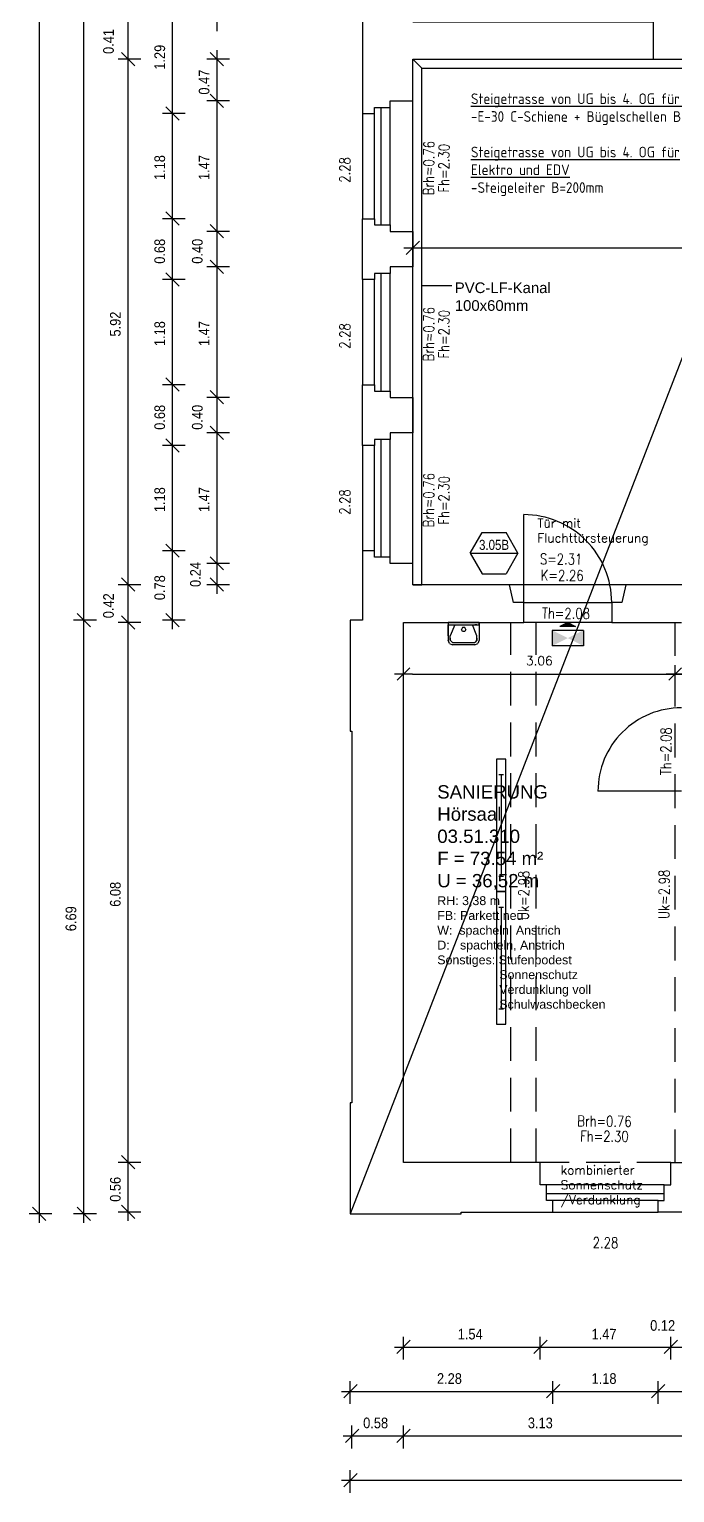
# Model space of a CAD drawing. Header units: metres. Extents: x -364 to -248, y 1030 to 1089.
# Drawn here: x -364.06 to -356.79, y 1048.3 to 1064.79 of the extents above; entities that cross this region are included whole.
import ezdxf
from ezdxf.enums import TextEntityAlignment as Align

# ---------------------------------------------------------------- set-up
doc = ezdxf.new("R2010")
doc.units = ezdxf.units.M
doc.header["$LTSCALE"] = 0.03
for name, pattern in [('AUSGEZOGEN', [0]), ('DOT', [0]), ('STRICHLINIE', [19.05, 12.7, -6.35])]:
    doc.linetypes.add(name, pattern=pattern)
doc.layers.get('0').update_dxf_attribs({"linetype": 'CONTINUOUS'})
doc.layers.get('Defpoints').update_dxf_attribs({"linetype": 'CONTINUOUS'})
for name, color, linetype in [('A_abriss', 44, '_ABBRUCH'), ('A_ansicht', 9, 'CONTINUOUS'), ('A_Bemaßung', 2, 'CONTINUOUS'), ('A_BRANDSCHUTZ', 10, 'CONTINUOUS'), ('A_EINFÜGEPUNKT', 2, 'CONTINUOUS'), ('A_Elektro', 1, 'CONTINUOUS'), ('A_fenster', 7, 'CONTINUOUS'), ('A_höhen', 3, 'CONTINUOUS'), ('A_NR_TÜR', 1, 'CONTINUOUS'), ('A_text', 5, 'CONTINUOUS'), ('A_Tuernummern', 1, 'CONTINUOUS'), ('A_TXT-TUER', 1, 'CONTINUOUS'), ('A_türen', 9, 'CONTINUOUS'), ('A_verdeckt', 8, 'STRICHLINIE'), ('A_wände', 6, 'CONTINUOUS'), ('CKBB0002', 4, 'CONTINUOUS'), ('CKMA0002', 2, 'CONTINUOUS'), ('E__LEUCHTEN', 6, 'AUSGEZOGEN'), ('E__VERSYS', 2, 'AUSGEZOGEN')]:
    doc.layers.add(name, color=color, linetype=linetype)
doc.styles.add('arial-n', font='ARIALN.TTF')
doc.styles.add('BOLDSIMP_FNT', font='TXT', dxfattribs={"height": 1})
doc.styles.add('ISO9', font='iso8.shx', dxfattribs={"height": 0.12})
doc.styles.add('NORM', font='simplex.shx', dxfattribs={"width": 0.7, "bigfont": 'bigfont.shx'})
doc.styles.add('PITSIMP8', font='PITSIMP8.SHX')
doc.styles.add('SIMPLEX', font='simplex.shx', dxfattribs={"height": 0.1})
doc.styles.get("Standard").update_dxf_attribs({"font": 'ARIAL.TTF', "height": 1})
doc.linetypes.add('_ABBRUCH', pattern='A,25,[101,cadkon.shx,S=3.5,R=0,X=0,Y=0],25', length=50)
doc.dimstyles.get("Standard").update_dxf_attribs({"dimtxt": 0.1, "dimasz": 0.1, "dimexe": 0.1, "dimexo": 0, "dimgap": 0.1, "dimtad": 1, "dimdec": 4, "dimrnd": 0.0025, "dimzin": 0, "dimdsep": 46, "dimtxsty": 'SIMPLEX', "dimblk": 'DIMCROSS', "dimblk1": 'DIMCROSS', "dimblk2": 'DIMCROSS', "dimsah": 1, "dimcen": 2.5, "dimdle": 0.05, "dimclrd": 1, "dimclre": 1, "dimclrt": 6, "dimadec": 0, "dimazin": 0, "dimtfac": 1, "dimtdec": 4, "dimtmove": 2, "dimatfit": 3, "dimfxl": 1, "dimtvp": 1, "dimtolj": 1, "dimtzin": 0, "dimarcsym": 0})

# ---------------------------------------------------------------- blocks, each defined once
blk = doc.blocks.new('SLASH1')
at = {"layer": 'A_Bemaßung', "color": 2, "linetype": 'Continuous'}
for p, q in [((0.07663, 0.07663), (-0.07319, -0.07319)), ((0, -0.14068), (0, 0.11466))]:
    blk.add_line(p, q, dxfattribs=at)
blk = doc.blocks.new('CA0300B2$')
at = {"color": 0, "linetype": 'AUSGEZOGEN'}
for p, q in [((0.175, 0), (-0.175, 0)), ((-0.175, 0), (-0.175, -0.025)), ((-0.175, 0), (-0.175, -0.2)), ((0.175, -0.025), (0.175, 0)), ((0.175, 0), (0.175, -0.2)), ((-0.175, -0.025), (-0.1, -0.025)), ((-0.175, -0.15), (-0.175, -0.025)), ((-0.175, -0.025), (0.175, -0.025)), ((-0.175, -0.15), (-0.175, -0.2)), ((-0.1, -0.025), (-0.15, -0.15)), ((-0.15, -0.175), (-0.15, -0.15)), ((-0.15, -0.2), (-0.15, -0.15)), ((-0.1, -0.025), (0.1, -0.025)), ((-0.013, -0.057), (-0.025, -0.079)), ((-0.013, -0.1), (-0.025, -0.079)), ((0.012, -0.057), (-0.013, -0.057)), ((0.012, -0.1), (-0.013, -0.1)), ((0.025, -0.079), (0.012, -0.057)), ((0.025, -0.079), (0.012, -0.1)), ((0.15, -0.15), (0.1, -0.025)), ((0.1, -0.025), (0.175, -0.025)), ((0.15, -0.025), (0.125, -0.025)), ((0.15, -0.175), (0.15, -0.15)), ((0.15, -0.2), (0.15, -0.15)), ((0.175, -0.025), (0.175, -0.15)), ((0.175, -0.15), (0.175, -0.2)), ((-0.16, -0.235), (-0.175, -0.2)), ((-0.175, -0.2), (-0.175, -0.2)), ((-0.16, -0.235), (-0.125, -0.25)), ((-0.15, -0.175), (-0.15, -0.2)), ((-0.15, -0.2), (-0.125, -0.225)), ((-0.125, -0.225), (0.125, -0.225)), ((0.125, -0.25), (-0.125, -0.25)), ((-0.125, -0.25), (-0.125, -0.25)), ((0.15, -0.2), (0.125, -0.225)), ((0.125, -0.25), (0.16, -0.235)), ((0.15, -0.175), (0.15, -0.2)), ((0.175, -0.2), (0.16, -0.235))]:
    blk.add_line(p, q, dxfattribs=at)
blk = doc.blocks.new('Tür-Nr')
at = {"layer": 'A_NR_TÜR'}
for p, q in [((-0.057, -108.865), (0.077, -108.632)), ((0.077, -108.632), (0.347, -108.632)), ((0.481, -108.865), (0.347, -108.632)), ((-0.057, -108.865), (0.481, -108.865)), ((-0.057, -108.865), (0.077, -109.098)), ((0.481, -108.865), (0.347, -109.098)), ((0.077, -109.098), (0.347, -109.098))]:
    blk.add_line(p, q, dxfattribs=at)
at = {"layer": 'A_TXT-TUER', "style": 'arial-n', "flags": 4}
blk.add_attdef('TÜR-NR.', text='', height=0.113, dxfattribs=at).set_placement((0.211, -108.772), align=Align.MIDDLE_CENTER)
at = {"layer": 'A_TXT-TUER', "style": 'NORM', "width": 0.7}
for tag, flags, p in [('BRANDSCHUTZ', 4, (0.229, -108.981)), ('DIN', 5, (0.214, -109.198)), ('ABMESSUNG', 5, (0.214, -109.333)), ('MATERIAL', 5, (0.214, -109.467)), ('WANDART', 5, (0.214, -109.601)), ('ZARGE', 5, (0.214, -109.736)), ('SCHLOSS', 5, (0.214, -109.87)), ('BESCHLÄGE', 5, (0.214, -110.005)), ('SONSTIGES', 5, (0.214, -110.139))]:
    blk.add_attdef(tag, text='', height=0.0784, dxfattribs=dict(at, flags=flags)).set_placement(p, align=Align.MIDDLE_CENTER)
blk = doc.blocks.new('DIMCROSS')
at = {"color": 0, "linetype": 'ByBlock'}
blk.add_line((-1, 0), (1, 0), dxfattribs=at)
at = {"linetype": 'ByBlock'}
blk.add_line((-0.707107, -0.707107), (0.707107, 0.707107), dxfattribs=at)
blk = doc.blocks.new('*D88')
at = {"layer": 'CKMA0002', "color": 1, "linetype": 'Continuous', "lineweight": -2}
for p, q in [((-359.843, 1057.425), (-359.843, 1057.625)), ((-359.743, 1057.525), (-356.883, 1057.525)), ((-356.783, 1057.475), (-356.783, 1057.625))]:
    blk.add_line(p, q, dxfattribs=at)
at = {"layer": 'Defpoints', "color": 0, "linetype": 'Continuous'}
for p in [(-356.783, 1057.525), (-359.843, 1055.57), (-356.783, 1055.62)]:
    blk.add_point(p, dxfattribs=at)
at = {"layer": 'CKMA0002', "color": 1, "linetype": 'Continuous', "lineweight": -2, "xscale": 0.1, "yscale": 0.1, "zscale": 0.1, "rotation": 180}
blk.add_blockref('DIMCROSS', (-359.843, 1057.525), dxfattribs=at)
at = {"layer": 'CKMA0002', "color": 1, "linetype": 'Continuous', "lineweight": -2, "xscale": 0.1, "yscale": 0.1, "zscale": 0.1}
blk.add_blockref('DIMCROSS', (-356.783, 1057.525), dxfattribs=at)
at = {"layer": 'CKMA0002', "color": 3, "linetype": 'Continuous', "insert": (-358.313, 1057.675), "char_height": 0.1, "attachment_point": 5, "style": 'SIMPLEX'}
blk.add_mtext('\\A1;3.06{\\A1\\H0.7x\\S;}', dxfattribs=at)
blk = doc.blocks.new('*D89')
at = {"layer": 'CKMA0002', "color": 1, "linetype": 'Continuous', "lineweight": -2}
for p, q in [((-356.683, 1057.525), (-355.983, 1057.525)), ((-355.883, 1057.475), (-355.883, 1057.625))]:
    blk.add_line(p, q, dxfattribs=at)
at = {"layer": 'Defpoints', "color": 0, "linetype": 'Continuous'}
for p in [(-355.883, 1057.525), (-355.883, 1057.27), (-356.783, 1055.62)]:
    blk.add_point(p, dxfattribs=at)
at = {"layer": 'CKMA0002', "color": 1, "linetype": 'Continuous', "lineweight": -2, "xscale": 0.1, "yscale": 0.1, "zscale": 0.1, "rotation": 180}
blk.add_blockref('DIMCROSS', (-356.783, 1057.525), dxfattribs=at)
at = {"layer": 'CKMA0002', "color": 1, "linetype": 'Continuous', "lineweight": -2, "xscale": 0.1, "yscale": 0.1, "zscale": 0.1}
blk.add_blockref('DIMCROSS', (-355.883, 1057.525), dxfattribs=at)
at = {"layer": 'CKMA0002', "color": 3, "linetype": 'Continuous', "insert": (-356.333, 1057.675), "char_height": 0.1, "attachment_point": 5, "style": 'SIMPLEX'}
blk.add_mtext('\\A1;90{\\A1\\H0.7x\\S;}', dxfattribs=at)
blk = doc.blocks.new('A$C70D86C85')
at = {"layer": 'E__VERSYS', "color": 3, "linetype": 'Continuous'}
for p, q in [((0.705, 13.004), (0.805, 12.904)), ((0.705, 7.085), (0.705, 13.004)), ((0.705, 13.004), (5.44, 13.004)), ((0.805, 7.085), (0.805, 12.904)), ((0.805, 12.904), (5.54, 12.904)), ((0.705, 7.085), (0.805, 7.085))]:
    blk.add_line(p, q, dxfattribs=at)
at = {"layer": 'E__VERSYS', "color": 7, "linetype": 'Continuous', "ltscale": 5}
blk.add_line((1.144, 10.45), (0.805, 10.45), dxfattribs=at)
at = {"layer": 'E__VERSYS', "color": 7, "insert": (1.178, 10.168), "char_height": 0.12, "attachment_point": 7}
blk.add_mtext('PVC-LF-Kanal\\P100x60mm ', dxfattribs=at)
blk = doc.blocks.new('A$C7E8237D9')
at = {"layer": 'E__VERSYS', "color": 7, "insert": (1.36, 11.462), "char_height": 0.12, "attachment_point": 7, "style": 'ISO9'}
blk.add_mtext('{\\LSteigetrasse von UG bis 4. OG für SIB\\P}-E-30 C-Schiene + Bügelschellen B=200mm \\P\\P{\\LSteigetrasse von UG bis 4. OG für  \\PElektro und EDV\\P}-Steigeleiter B=200mm', dxfattribs=at)
blk = doc.blocks.new('PU1')
at = {"color": 3}
for p, q in [((-119, -55), (-119, 70)), ((-119, 70), (131, 70)), ((131, -55), (131, 70)), ((-119, -55), (131, -55)), ((-56, -87), (69, -87)), ((6, -118), (-56, -87)), ((6, -118), (69, -87))]:
    blk.add_line(p, q, dxfattribs=at)
for points in [[(-119, 70), (-119, -55), (131, -55), (131, 70)], [(69, -87), (-56, -87), (6, -118)]]:
    blk.add_solid(points, dxfattribs=at)
blk = doc.blocks.new('2DEL_458')
for p, q in [((-0.384, -0.236), (-0.384, 0.236)), ((0.384, -0.236), (0.384, 0.236)), ((-0.384, 0), (0.384, 0))]:
    blk.add_line(p, q)
blk.add_lwpolyline([(-0.5, -0.5), (0.5, -0.5), (0.5, 0.5), (-0.5, 0.5)], close=True)
at = {"style": 'PITSIMP8', "flags": 9}
for tag, p in [('RAUM/GRUPPE', (-0.03, 0.159)), ('BEZEICHNUNG', (-0.03, 0.179)), ('POS.NR.G-LV', (-0.03, 0.139)), ('FABRIKAT', (-0.03, 0.119)), ('VOLUMENSTROM', (-0.03, 0.039)), ('DRUCK/-STUFE', (-0.03, 0.019)), ('ANSCHLUSS', (-0.03, -0.001)), ('KENNUNG', (-0.03, 0.079)), ('LEISTUNG', (-0.03, 0.059)), ('TYP', (-0.03, 0.099)), ('TEMPERATUR', (-0.03, -0.061)), ('SCHUTZART', (-0.03, -0.101)), ('DREHZAHL', (-0.03, -0.081)), ('GROESSE', (-0.03, -0.021)), ('DN', (-0.03, -0.041)), ('SPANNUNG/FREQUENZ', (-0.03, -0.121)), ('GEWICHT', (-0.03, -0.141)), ('FREI', (-0.03, -0.161)), ('FREI', (-0.03, -0.181)), ('FREI', (-0.03, -0.201))]:
    blk.add_attdef(tag, text='', height=0.01, dxfattribs=at).set_placement(p, align=Align.MIDDLE)

msp = doc.modelspace()

# ---------------------------------------------------------------- linework, layer by layer
at = {"layer": 'A_abriss', "ltscale": 0.3}
msp.add_line((-356.71302, 1056.20497), (-357.65293, 1056.20496), dxfattribs=at)
msp.add_arc((-356.71302, 1056.20497), 0.93994, 89.999393, 180.000604, dxfattribs=at)
at = {"layer": 'A_ansicht', "color": 9, "linetype": 'Continuous'}
for p, q in [((-359.99279, 1062.58207), (-359.99279, 1063.90698)), ((-360.3028, 1063.83699), (-360.3028, 1062.65207)), ((-360.30281, 1061.9671), (-360.30279, 1060.78217)), ((-359.9928, 1060.71218), (-359.99279, 1062.0371)), ((-359.99281, 1058.84228), (-359.99279, 1060.16723)), ((-360.3028, 1060.09722), (-360.30279, 1058.91229)), ((-356.90547, 1051.77024), (-358.23038, 1051.77024)), ((-358.16041, 1051.46522), (-356.97548, 1051.46523))]:
    msp.add_line(p, q, dxfattribs=at)
at = {"layer": 'A_Bemaßung', "linetype": 'Continuous'}
for p, q in [((-363.9428, 1051.3452), (-363.94279, 1085.74022)), ((-363.44279, 1051.3452), (-363.4428, 1085.74022)), ((-362.94281, 1051.36523), (-362.9428, 1085.72023)), ((-362.4428, 1058.03022), (-362.4428, 1079.05522)), ((-361.9428, 1064.76443), (-361.9428, 1072.26397)), ((-361.94279, 1058.42981), (-361.9428, 1064.54945)), ((-359.83781, 1062.32421), (-350.29339, 1062.32421)), ((-359.94281, 1049.94521), (-356.613, 1049.94522)), ((-360.54279, 1049.4452), (-347.0878, 1049.4452)), ((-360.5228, 1048.94521), (-347.10779, 1048.9452)), ((-360.54279, 1048.44521), (-347.08781, 1048.44522))]:
    msp.add_line(p, q, dxfattribs=at)
at = {"layer": 'A_EINFÜGEPUNKT', "color": 1}
msp.add_line((-347.18781, 1085.64023), (-360.44279, 1051.44521), dxfattribs=at)
at = {"layer": 'A_fenster', "linetype": 'Continuous'}
for p, q in [((-360.09278, 1062.58207), (-360.0928, 1063.90699)), ((-360.16778, 1062.65206), (-360.16778, 1063.83698)), ((-360.1678, 1060.78217), (-360.16778, 1061.96711)), ((-360.09278, 1060.71219), (-360.09278, 1062.0371)), ((-360.0928, 1058.84229), (-360.09278, 1060.16722)), ((-360.16778, 1058.91229), (-360.16778, 1060.09722)), ((-356.90548, 1051.67025), (-358.23038, 1051.67025)), ((-356.97549, 1051.59524), (-358.1604, 1051.59524))]:
    msp.add_line(p, q, dxfattribs=at)
at = {"layer": 'A_türen', "linetype": 'Continuous'}
msp.add_line((-357.02799, 1064.44943), (-356.01803, 1064.44945), dxfattribs=at)
at = {"layer": 'A_türen'}
for q in [(-358.48789, 1059.31976), (-357.49797, 1058.32982)]:
    msp.add_line((-358.48789, 1058.32982), q, dxfattribs=at)
msp.add_arc((-358.48789, 1058.32982), 0.98994, 0, 90.000003, dxfattribs=at)
at = {"layer": 'A_verdeckt'}
for p, q in [((-359.73781, 1062.50958), (-359.73782, 1063.97949)), ((-359.73782, 1060.63969), (-359.73781, 1062.10959)), ((-359.73782, 1058.76981), (-359.73781, 1060.23971)), ((-358.63286, 1052.02521), (-358.63288, 1058.10485)), ((-358.34789, 1052.02521), (-358.3479, 1058.10485)), ((-356.78799, 1058.10984), (-356.78799, 1052.03021)), ((-356.83299, 1052.0252), (-358.30289, 1052.02521))]:
    msp.add_line(p, q, dxfattribs=at)
at = {"layer": 'A_wände'}
for p, q in [((-357.33795, 1058.52981), (-358.64789, 1058.52981)), ((-357.49795, 1058.10484), (-358.48789, 1058.10484))]:
    msp.add_line(p, q, dxfattribs=at)
at = {"layer": 'A_wände', "linetype": 'Continuous'}
for p, q in [((-357.33796, 1058.52982), (-357.38296, 1058.32983)), ((-350.39339, 1058.52982), (-357.33796, 1058.52982)), ((-357.38296, 1058.32983), (-357.49796, 1058.32983)), ((-357.49796, 1058.32983), (-357.49795, 1058.10484)), ((-357.49795, 1058.10484), (-356.713, 1058.10485)), ((-356.83298, 1051.77025), (-356.83298, 1052.02521)), ((-356.83298, 1052.0252), (-356.55302, 1052.02521)), ((-356.90548, 1051.59526), (-356.90547, 1051.77025)), ((-356.90547, 1051.77025), (-356.83298, 1051.77025)), ((-356.97548, 1051.59525), (-356.90548, 1051.59526)), ((-356.97548, 1051.46523), (-356.97548, 1051.59525)), ((-356.25052, 1051.46523), (-356.97548, 1051.46523))]:
    msp.add_line(p, q, dxfattribs=at)
for points in [[(-359.73782, 1064.44945), (-357.02799, 1064.44945), (-357.02798, 1064.86444), (-359.73281, 1064.86444), (-359.73282, 1064.98943), (-359.9878, 1064.98943), (-359.98779, 1065.06193), (-360.16278, 1065.06193), (-360.16279, 1065.13192), (-360.30279, 1065.13192), (-360.3028, 1063.83699), (-360.16778, 1063.83699), (-360.16778, 1063.90699), (-359.99279, 1063.90699), (-359.99279, 1063.97949), (-359.73783, 1063.97949), (-359.73782, 1064.44945)], [(-360.30279, 1061.96711), (-360.3028, 1062.65207), (-360.16778, 1062.65207), (-360.16779, 1062.58207), (-359.99279, 1062.58207), (-359.99281, 1062.50958), (-359.73781, 1062.50958), (-359.73781, 1062.1096), (-359.9928, 1062.1096), (-359.99279, 1062.03711), (-360.16779, 1062.03711), (-360.16778, 1061.96711), (-360.30279, 1061.96711)], [(-359.99279, 1060.71219), (-359.99279, 1060.63969), (-359.73782, 1060.63969), (-359.73781, 1060.23972), (-359.99279, 1060.23972), (-359.99279, 1060.16723), (-360.16778, 1060.16721), (-360.16778, 1060.09723), (-360.30279, 1060.09723), (-360.3028, 1060.78218), (-360.16779, 1060.78218), (-360.16778, 1060.71218), (-359.99279, 1060.71219)], [(-358.30289, 1051.77024), (-358.30289, 1052.02522), (-359.8428, 1052.02522), (-359.84279, 1058.10485), (-358.4879, 1058.10485), (-358.48789, 1058.32983), (-358.60289, 1058.32983), (-358.64788, 1058.52982), (-359.73782, 1058.52982), (-359.73781, 1058.76981), (-359.99279, 1058.76981), (-359.9928, 1058.84229), (-360.1678, 1058.84229), (-360.16778, 1058.91229), (-360.3028, 1058.9123), (-360.3028, 1058.13022), (-360.4428, 1058.13022), (-360.4428, 1056.88022), (-360.42279, 1056.88021), (-360.4228, 1052.69522), (-360.4428, 1052.69521), (-360.44279, 1051.44521), (-359.1928, 1051.44522), (-359.19279, 1051.46523), (-358.16041, 1051.46523), (-358.1604, 1051.59525), (-358.23039, 1051.59525), (-358.23039, 1051.77025), (-358.30289, 1051.77024)]]:
    msp.add_lwpolyline(points, dxfattribs=at)

# ---------------------------------------------------------------- block references
at = {"layer": 'A_Bemaßung', "color": 7, "rotation": 90}
for p in [(-362.94279, 1064.44945), (-361.9428, 1064.44945), (-361.9428, 1063.97949), (-362.4428, 1063.83698), (-362.4428, 1062.65207), (-361.94281, 1062.50957), (-361.9428, 1062.10958), (-362.4428, 1061.9671), (-362.4428, 1060.78217), (-361.9428, 1060.63969), (-361.94281, 1060.23971), (-362.4428, 1060.09724), (-362.4428, 1058.9123), (-361.94279, 1058.7698), (-362.9428, 1058.52982), (-361.9428, 1058.52981), (-363.4428, 1058.13021), (-362.9428, 1058.10485), (-362.44281, 1058.13021), (-362.9428, 1052.02521), (-362.94281, 1051.46523), (-363.9428, 1051.4452), (-363.4428, 1051.4452)]:
    msp.add_blockref('SLASH1', p, dxfattribs=at)
at = {"layer": 'A_Bemaßung', "color": 7, "yscale": 0.999999}
for p in [(-359.7378, 1062.32421), (-359.84279, 1049.9452), (-358.30289, 1049.9452), (-356.83298, 1049.94521), (-360.4428, 1049.44521), (-358.16042, 1049.4452), (-356.97548, 1049.44521), (-360.4228, 1048.9452), (-359.8428, 1048.94521), (-360.44279, 1048.44521)]:
    msp.add_blockref('SLASH1', p, dxfattribs=at)
at = {"layer": 'A_Elektro', "linetype": 'Continuous'}
for name in ['A$C7E8237D9', 'A$C70D86C85']:
    msp.add_blockref(name, (-360.44279, 1051.44521), dxfattribs=at)
at = {"layer": 'A_Tuernummern'}
ref = msp.add_blockref('Tür-Nr', (-359.0343, 1167.75207), dxfattribs=at)
ref.add_attrib('TÜR-NR.', '3.05B', dxfattribs={"layer": 'A_TXT-TUER', "height": 0.112896, "style": 'arial-n'}).set_placement((-358.82295, 1058.97973), align=Align.MIDDLE_CENTER)
at = {"layer": 'CKBB0002', "color": 8, "linetype": 'Continuous'}
msp.add_blockref('CA0300B2$', (-359.16535, 1058.10485), dxfattribs=at)
at = {"layer": 'E__LEUCHTEN', "xscale": 0.001400526189172524, "yscale": 0.001400526190082019, "zscale": 0.00140052619, "rotation": 180}
msp.add_blockref('PU1', (-357.98394, 1057.93979), dxfattribs=at)
at = {"layer": 'E__LEUCHTEN', "color": 1, "linetype": 'Continuous', "xscale": 1.492817826499959, "yscale": 0.1054861807999714, "zscale": 1.4928178265, "rotation": 270}
for p in [(-358.7428, 1055.82064), (-358.7428, 1054.32782)]:
    msp.add_blockref('2DEL_458', p, dxfattribs=at)

# ---------------------------------------------------------------- texts
at = {"layer": 'A_abriss', "ltscale": 0.3, "style": 'SIMPLEX', "width": 0.8}
msp.add_text('Th=2.08', height=0.12, rotation=89.5, dxfattribs=at).set_placement((-356.88712, 1056.65599), align=Align.MIDDLE_CENTER)
at = {"layer": 'A_Bemaßung', "color": 7, "linetype": 'Continuous', "style": 'BOLDSIMP_FNT', "width": 0.9}
for s, p in [('0.41', (-363.0696, 1064.5078)), ('5.92', (-362.9928, 1061.32506)), ('0.42', (-363.06961, 1058.15276)), ('6.08', (-362.9928, 1054.90302)), ('6.69', (-363.49279, 1054.62828)), ('0.56', (-362.99281, 1051.58064))]:
    msp.add_text(s, height=0.12, rotation=89.8, dxfattribs=at).set_placement(p, align=Align.BOTTOM_LEFT)
at = {"layer": 'A_Bemaßung', "color": 7, "linetype": 'DOT', "style": 'BOLDSIMP_FNT', "width": 0.9}
for s, rotation, p in [('1.29', 89.8, (-362.4928, 1064.33016)), ('0.47', 89.8, (-361.99279, 1064.0499)), ('1.18', 89.8, (-362.4928, 1063.08767)), ('1.47', 89.8, (-361.9928, 1063.08765)), ('0.68', 89.8, (-362.4928, 1062.14502)), ('0.40', 89.8, (-362.0696, 1062.14501)), ('1.18', 89.8, (-362.49281, 1061.21778)), ('1.47', 89.8, (-361.9928, 1061.21778)), ('0.68', 89.8, (-362.4928, 1060.27513)), ('0.40', 89.8, (-362.0696, 1060.27512)), ('1.18', 89.8, (-362.49281, 1059.34789)), ('1.47', 89.8, (-361.9928, 1059.3479)), ('0.24', 89.8, (-362.09032, 1058.50478)), ('0.78', 89.8, (-362.4928, 1058.35669)), ('0.12', 359.8, (-357.06482, 1050.09273)), ('1.54', 359.8, (-359.23226, 1049.99521)), ('1.47', 359.8, (-357.72478, 1049.9952)), ('2.28', 359.8, (-359.46618, 1049.49519)), ('1.18', 359.8, (-357.72479, 1049.49521)), ('0.58', 359.8, (-360.29737, 1048.9952)), ('3.13', 359.8, (-358.44247, 1048.9952))]:
    msp.add_text(s, height=0.12, rotation=rotation, dxfattribs=at).set_placement(p, align=Align.BOTTOM_LEFT)
at = {"layer": 'A_BRANDSCHUTZ', "linetype": 'Continuous', "insert": (-358.33396, 1059.2744), "char_height": 0.1, "width": 1.2641, "attachment_point": 1, "style": 'SIMPLEX'}
msp.add_mtext('Tür mit Fluchttürsteuerung', dxfattribs=at)
at = {"layer": 'A_höhen', "linetype": 'Continuous', "style": 'SIMPLEX', "width": 0.8}
for s, rotation, p in [('Brh=0.76', 89.5, (-359.55806, 1063.22189)), ('Fh=2.30', 89.5, (-359.38805, 1063.22189)), ('2.28', 89.5, (-360.50322, 1063.20165)), ('Brh=0.76', 89.5, (-359.55804, 1061.35201)), ('Fh=2.30', 89.5, (-359.38807, 1061.35201)), ('2.28', 89.5, (-360.50323, 1061.33175)), ('Brh=0.76', 89.5, (-359.55804, 1059.48211)), ('Fh=2.30', 89.5, (-359.38805, 1059.48212)), ('2.28', 89.5, (-360.50323, 1059.46189)), ('S=2.31', 359.5, (-358.06743, 1058.81884)), ('K=2.26', 359.5, (-358.05566, 1058.63587)), ('Th=2.08', 359.5, (-358.01252, 1058.20817)), ('Uk=2.98', 89.5, (-358.48945, 1055.0309)), ('Uk=2.98', 89.5, (-356.90748, 1055.04256)), ('Brh=0.76', 359.5, (-357.5793, 1052.48883)), ('Fh=2.30', 359.5, (-357.5793, 1052.31885)), ('2.28', 359.5, (-357.56792, 1051.12027))]:
    msp.add_text(s, height=0.12, rotation=rotation, dxfattribs=at).set_placement(p, align=Align.MIDDLE_CENTER)
at = {"layer": 'A_text', "linetype": 'Continuous', "insert": (-359.46225, 1056.27275), "char_height": 0.15, "width": 6.6459, "attachment_point": 1}
msp.add_mtext('SANIERUNG \\PHörsaal\\P03.51.310\\PF = 73.54 m²\\PU = 36,52 m\\P\\H0.1;RH: 3,38 m\\PFB: Parkett neu\\PW:  spacheln, Anstrich\\PD:   spachteln, Anstrich\\PSonstiges: Stufenpodest\\P                  Sonnenschutz\\P                  Verdunklung voll\\P                  Schulwaschbecken', dxfattribs=at)
at = {"layer": 'A_text', "linetype": 'Continuous', "insert": (-358.07196, 1051.98845), "char_height": 0.1, "width": 1, "attachment_point": 1, "style": 'SIMPLEX'}
msp.add_mtext('kombinierter\\PSonnenschutz\\P/Verdunklung', dxfattribs=at)

# ---------------------------------------------------------------- dimensions: what is measured, and where the dimension line sits
at = {"layer": 'CKMA0002', "color": 10, "linetype": 'Continuous'}
for base, p1, p2, text, override, picture, middle in [((-356.78344, 1057.52456), (-359.84279, 1055.57005), (-356.78344, 1055.62005), '3.06{\\A1\\H0.7x\\S;}', {"dimexo": 1.854517, "dimclrt": 3, "dimtix": 1}, '*D88', (-358.31312, 1057.67456)), ((-355.88344, 1057.52456), (-356.78344, 1055.62005), (-355.88344, 1057.27005), '90{\\A1\\H0.7x\\S;}', {"dimexo": 0.204518, "dimse1": 1, "dimclrt": 3, "dimtix": 1}, '*D89', (-356.33344, 1057.67456))]:
    dim = msp.add_linear_dim(base=base, p1=p1, p2=p2, text=text, dimstyle='Standard', override=override, dxfattribs=at)
    dim.commit()
    dim.dimension.update_dxf_attribs({"geometry": picture, "text_midpoint": middle})

doc.saveas('drawing.dxf')
